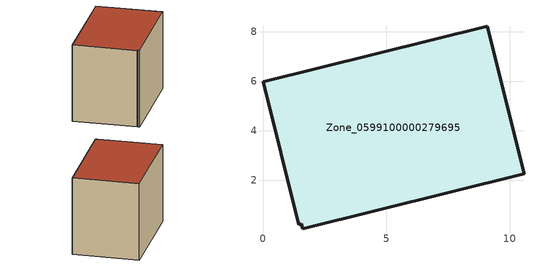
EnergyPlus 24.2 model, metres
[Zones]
Zone_0599100000279695
 floor ground (C_G): 1.55,0.22 1.45,0.19 0,5.98 9.07,8.23 10.57,2.26 1.6,0.03 z0
 wall outside (C_F): 10.57,2.26 9.07,8.23 0,5.98 1.45,0.19 1.55,0.22 1.6,0.03 10.57,2.26 z0:7.42
 roof outside (C_R): 1.6,0.03 10.57,2.26 9.07,8.23 0,5.98 1.45,0.19 1.55,0.22 z7.42
[BUILDING]
Pand.0599100000279695: North Axis=0; Terrain=City; Loads Convergence Tolerance Value=0.04; Temperature Convergence Tolerance Value=0.4; Solar Distribution=FullExterior; Maximum Number of Warmup Days=25; Minimum Number of Warmup Days=1
[Site:Location]
Rotterdam.The.Hague.AP_ZH_NLD Design_Conditions: Latitude=51.96; Longitude=4.45; Time Zone=1; Elevation=-4.5
[SITE:GROUNDTEMPERATURE:BUILDINGSURFACE]
18, 18, 18, 18, 18, 18, 18, 18, 18, 18, 18, 18
[MATERIAL] Thermal Absorptance=0.9; Solar Absorptance=0.7; Visible Absorptance=0.7
Name | Roughness | Thickness | Conductivity | Density | Specific Heat
G.TI.1965-1974 | MediumSmooth | 0.15 | 0.882353 | 540 | 1210
F.TI.1965-1974 | Rough | 0.3 | 0.697674 | 1920 | 840
R.TI.1965-1974 | MediumRough | 0.2 | 0.232558 | 1500 | 1000
[CONSTRUCTION]
C_G: G.TI.1965-1974
C_F: F.TI.1965-1974
C_R: R.TI.1965-1974
[ZONE]
Zone_0599100000279695: Type=1; Multiplier=1; Ceiling Height=Autocalculate; Volume=Autocalculate; Floor Area=autocalculate; Part of Total Floor Area=Yes
[ZONEINFILTRATION:DESIGNFLOWRATE]
Infil_Zone_0599100000279695: Zone or ZoneList or Space or SpaceList=Zone_0599100000279695; Schedule=AlwaysOn; Design Flow Rate Calculation Method=Flow/Area; Flow Rate per Floor Area=0.003; Constant Term Coefficient=1; Temperature Term Coefficient=0; Velocity Term Coefficient=0; Velocity Squared Term Coefficient=0
[HVACTEMPLATE:ZONE:IDEALLOADSAIRSYSTEM]
Zone_0599100000279695: Maximum Heating Supply Air Temperature=50; Minimum Cooling Supply Air Temperature=13; Maximum Heating Supply Air Humidity Ratio=0.0156; Minimum Cooling Supply Air Humidity Ratio=0.0077; Heating Limit=NoLimit; Cooling Limit=NoLimit; Dehumidification Control Type=ConstantSensibleHeatRatio; Cooling Sensible Heat Ratio=0.7; Dehumidification Setpoint=60; Humidification Control Type=None; Humidification Setpoint=30; Outdoor Air Method=None; Outdoor Air Flow Rate per Person=0.00944; Outdoor Air Flow Rate per Zone Floor Area=0; Outdoor Air Flow Rate per Zone=0; Demand Controlled Ventilation Type=None; Outdoor Air Economizer Type=NoEconomizer; Heat Recovery Type=None; Sensible Heat Recovery Effectiveness=0.7; Latent Heat Recovery Effectiveness=0.65
[ZONECONTROL:THERMOSTAT]
ThermostatControl_Zone_0599100000279695: Zone or ZoneList=Zone_0599100000279695; Control Type Schedule=DualSetpointControlType; Control 1=Thermostat_Zone_0599100000279695; Temperature Difference Between Cutout And Setpoint=0
[THERMOSTATSETPOINT:DUALSETPOINT]
Thermostat_Zone_0599100000279695: Heating Setpoint Temperature Schedule=HeatingSetpoint_Zone_0599100000279695; Cooling Setpoint Temperature Schedule=CoolingSetpoint_Zone_0599100000279695
[SCHEDULE:COMPACT]
HeatingSetpoint_Zone_0599100000279695: Through: 12/31, For: AllDays, Until: 24:00, 21
CoolingSetpoint_Zone_0599100000279695: Through: 12/31, For: AllDays, Until: 24:00, 24
DualSetpointControlType: Through: 12/31, For: AllDays, Until: 24:00, 4
AlwaysOn: Through: 12/31, For: AllDays, Until: 24:00, 1
